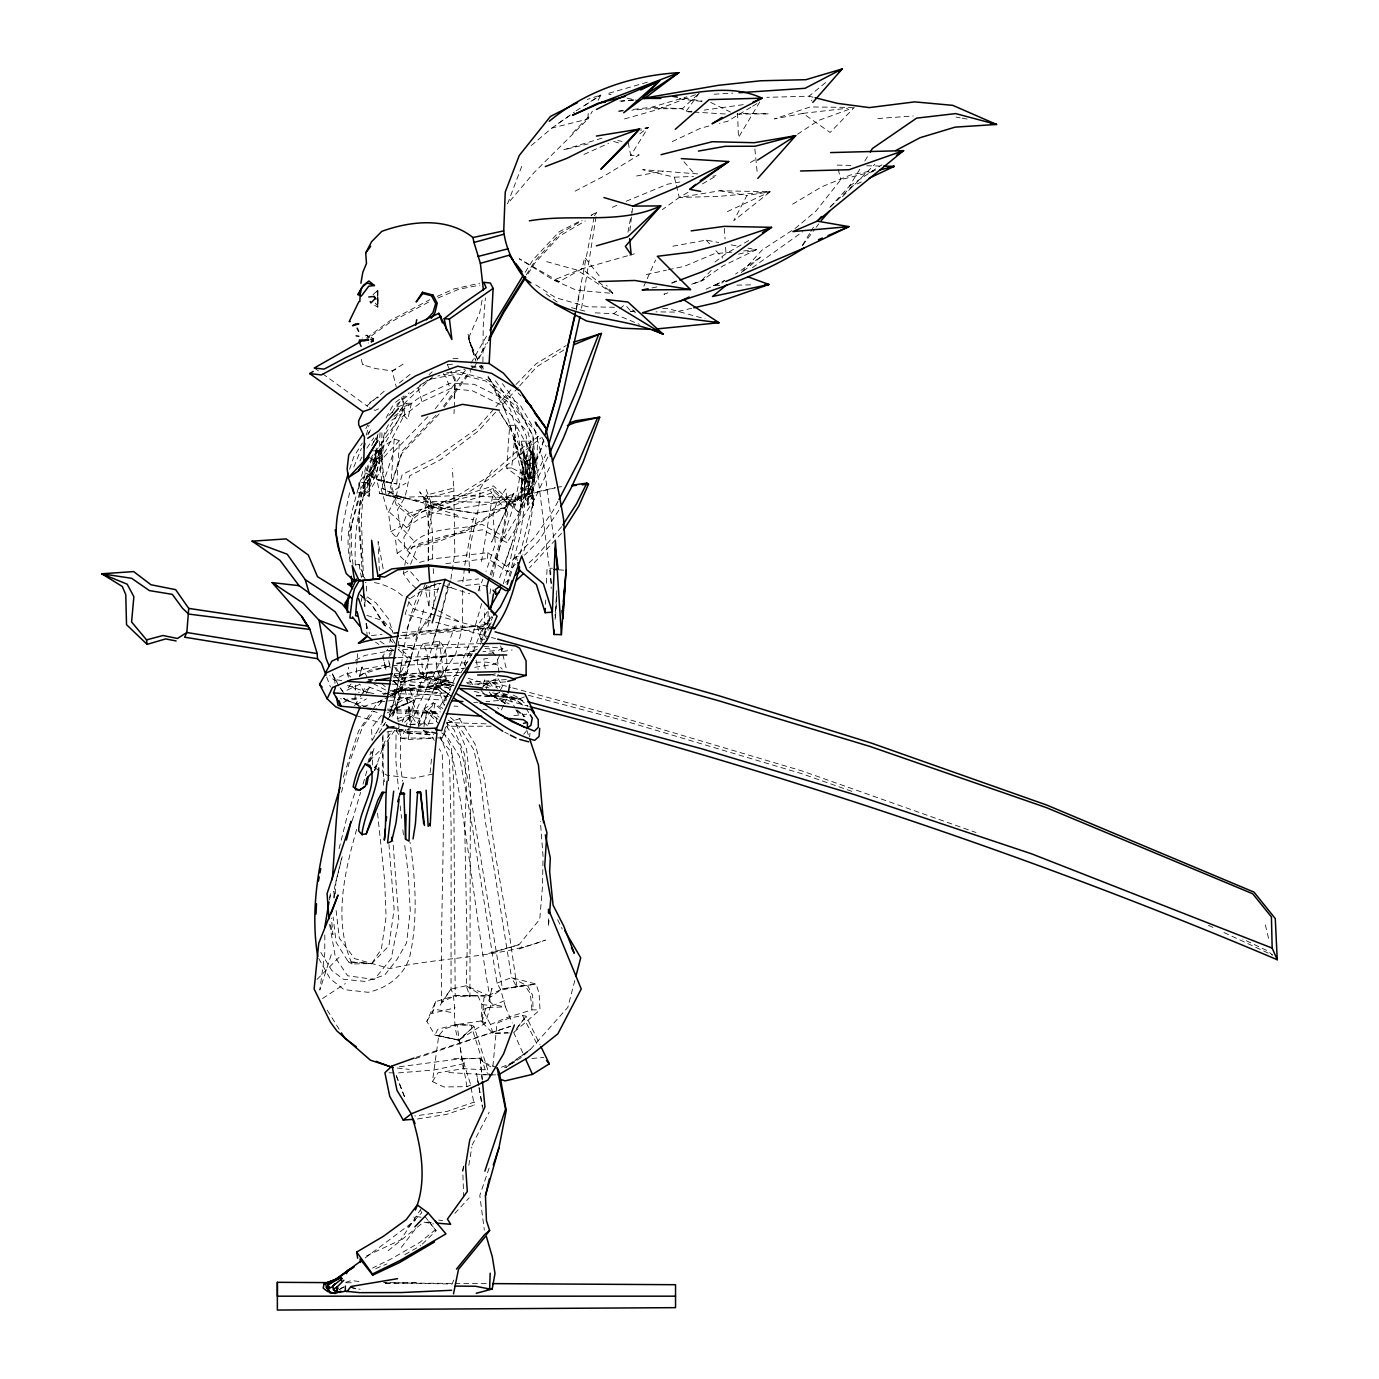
<?xml version="1.0" encoding="UTF-8"?>
<svg xmlns="http://www.w3.org/2000/svg" width="1379" height="1379" viewBox="0 0 1379 1379"><rect width="100%" height="100%" fill="white"/><g stroke="black" fill="none" stroke-linecap="round" stroke-linejoin="round"><path stroke-width="0.75" stroke-dasharray="5 3.75" d="M329.598 924.43L335.511 957.871L347.663 975.798L374.347 979.452L391.308 958.422L398.79 919.707L392.929 841.069M548.497 918.828L548.497 926.498L549.187 917.931M377.743 298.795L377.812 290.504L373.123 294.485M324.841 934.979L324.755 953.51L319.825 990.001L331.925 952.51M434.85 582.49L433.678 606.26M355.317 565.097C354.403 537.155 356.437 507.989 369.469 482.736L358.919 482.581L358.609 492.079L360.074 495.251L349.783 531.467L350.042 561.581M381.931 432.816L381.811 458.431L385.155 489.545L400.703 496.836L423.56 502.956L396.893 496.199L382.81 488.649L378.794 457.604L380.156 430.679M382.724 736.765L383.534 785.323M470.98 365.866L482.874 367.4L483.202 326.823L485.374 298.002M441.642 1002.188L451.036 989.036L466.24 985.778L489.373 995.966L455.191 995.638L435.609 1001.602L426.835 1021.374L434.919 1035.164L458.983 1040.007L485.529 1023.011L490.614 1005.446L489.373 995.966L455.191 995.638L441.642 1002.188C440.022 919.397 445.658 836.605 442.211 753.848L439.246 748.831M398.962 727.526L396.101 730.198L395.807 759.795L398.479 789.253M377.932 298.795L377.846 306.052L375.26 303.087M383.017 735.024L382.586 769.051L384.413 781.755M432.472 559.081C433.006 538.827 433.54 517.521 423.905 499.077L426.439 495.095L453.829 488.011L452.226 468.326M374.571 305.259L377.794 307.138L377.812 290.504L373.019 294.692M377.812 290.504L377.743 305.983M542.981 860.789L542.481 886.473L539.758 919.207L519.107 944.649L490.407 953.217M534.242 458.018L532.863 481.03L527.623 482.133L524.365 481.15L506.714 468.119L509.678 425.232L516.022 425.404L534.242 458.018L534.5 479.564L532.863 481.03M366.469 591.108L366.676 583.024L365.28 582.369M363.263 477.065L364.728 482.116L358.609 492.079L369.072 496.319L369.555 476.789L363.263 477.065L358.919 482.581L360.505 489.131L360.074 495.251M450.416 717.442L455.104 721.441L466.585 749.297L470.36 784.341L469.946 996.638L466.24 985.778L467.205 947.769L464.723 827.883L466.412 789.771L464.723 754.589L453.812 729.215L447.227 723.837M369.072 496.319L369.469 482.736M444.727 508.851L425.904 501.318L432.023 506.817L475.876 513.281L491.682 510.196L513.815 493.372L491.579 542.137L513.781 493.234L496.612 502.801L454.243 509.058L427.266 501.077L419.647 491.803L428.766 505.559L428.179 560.908M521.107 504.059L520.934 506.938L523.399 469.136L513.557 438.091L522.279 465.188L520.969 506.782L523.399 469.136L513.557 435.057L522.279 465.188L520.969 506.782L513.143 539.62L498.612 580.68M469.377 566.545C467.429 539.93 480.65 515.263 480.013 488.856L493.148 468.308M629.875 230.758L632.513 208.195L631.72 212.125M454.019 413.7L454.174 409.425M454.26 407.305L455.225 381.673L450.795 372.123M462.689 590.315L462.586 626.669L455.811 653.663L439.642 678.261L425.904 704.945L418.027 725.957M396.807 483.908L399.462 440.694L394.204 439.022L375.536 452.002L371.503 469.153L368.434 473.876C375.278 481.685 387.154 482.133 396.807 483.908L378.38 480.082L368.434 473.876M509.161 1032.957L492.803 1033.302L482.029 1022.287L483.977 997.689L502.421 988.829L536.052 984.072L539.068 993.139L540.016 1009.876L513.247 1032.854M545.55 604.261L545.722 600.055M546.446 583.196L547.067 568.441L552.41 568.217M588.195 113.423L587.954 119.025L534.001 172.634L507.593 203.816L522.124 165.29M355.661 685.156L355.024 699.481L359.747 708.134M521.245 441.159L523.796 450.709L523.986 479.754L531.225 478.651L532.156 466.119L535.224 462.017L528.812 441.142L521.245 441.159L526.123 473.893L523.986 479.754L533.725 477.289L535.224 462.017M335.338 893.92L335.89 881.698L342.216 856.687M488.235 611.655L487.683 623.894L479.668 643.872M334.028 898.057L334.545 887.473L341.751 857.617M489.7 616.034L488.304 624.101L484.132 622.912L484.839 608.88M470.36 1083.601L464.016 1063.623L464.189 1060.503M485.529 1023.011L481.081 1020.977L481.961 1004.567L477.634 995.379L455.26 996.689M436.471 609.777L428.972 605.881L430.058 586.471M454.156 398.238L455.225 379.139L451.364 371.727M394.446 674.641L400.91 682.209L400.548 688.207L390.36 690.931L401.582 688.517L401.289 682.795L394.446 674.521M515.401 564.287L507.834 571.837L487.511 558.512L487.856 552.686L431.334 559.012L419.423 562.425L404.892 548.221L403.857 537.207L409.391 528.864L413.407 514.712L455.018 500.853L491.355 477.651L541.102 437.764M417.458 1118.99L446.4 1114.439L474.221 1105.096L474.393 1102.011L447.124 1111.422L414.751 1115.99M555.237 612.121L556.823 590.66M375.502 450.864L381.673 450.95L371.434 476.289L364.745 472.187L366.917 470.601L371.865 459.552L372.089 456.07M394.204 439.022L391.033 483.202L371.261 477.031M341.268 540.654L342.061 528.364L349.714 492.01M401.375 397.6L403.082 401.22L402.306 412.459L367.4 475.169L360.471 498.87L358.316 519.245L362.729 576.594M356.213 672.883L357.109 660.145M357.247 658.024L357.557 653.784M555.099 619.464L556.788 595.918M556.771 595.021L555.478 618.55L554.979 614.465M492.906 1066.26L496.974 1023.287L508.799 1018.219L522.555 1015.53L526.14 1016.168L540.034 1044.765M398.221 721.458L396.928 713.133L398.979 688.811L437.367 692.465L400.082 689.879L393.825 696.188L395.807 704.703L391.429 717.235M516.022 425.404L511.643 467.946L534.5 479.564M398.859 721.251L412.476 715.925L413.924 700.239L409.046 687.707L404.978 688.517L390.464 695.809M376.277 448.227L374.45 466.878L379.656 493.458L402.047 499.405L385.948 494.147L379.656 493.458L396.48 497.371L463.672 495.526L521.365 498.319L529.105 493.837L535.862 466.878L532.88 435.798L513.609 398.859L502.439 383.655M377.088 439.935L377.484 435.798M523.331 458.983L526.278 463.689L525.606 479.168L533.725 477.289L531.984 452.915L533.725 477.289L531.225 478.651M430.076 772.826L431.696 756.692M369.193 337.648L366.452 335.183C370.348 334.58 377.915 343.25 370.262 340.372L373.209 341.354L373.45 339.079L366.452 335.183L362.16 338.096M438.367 689.552L445.227 696.688L444.262 705.307L438.367 689.552L400.082 689.879M462.913 581.99L464.516 567.39M529.605 736.851L530.019 733.163M373.209 341.354L373.45 339.079L370.555 338.872L373.743 339.493L370.71 341.785L371.52 342.578M440.091 677.244L425.766 679.83C428.231 667.815 429.576 654.766 423.146 643.7L439.349 641.201C448.434 650.095 448.037 664.954 444.262 676.089L433.489 681.14L425.766 679.83L424.37 680.709L430.179 688.38L438.953 687.966L446.537 682.708L446.762 679.002L443.314 671.642L439.349 641.201L438.057 642.08L435.73 654.887L436.764 669.418L440.091 677.244L433.489 681.14L437.35 687.983L446.537 682.708L443.314 671.642L426.973 672.366L424.37 680.709M503.283 583.886L509.902 561.96L526.399 486.132L531.932 486.77C534.845 509.696 529.208 532.535 522.865 554.651M531.932 486.77L533.88 490.803L533.311 505.834L531.915 489.338L526.433 488.321L526.399 486.132M373.537 340.699L373.226 339.01L371.813 342.578L368.4 343.009M596.038 216.813L581.214 310.241M463.672 1197.472L462.792 1171.064L463.654 1164.669M489.941 593.78L491.01 585.989M470.791 1085.049L466.947 1086.652L443.917 1086.962L432.437 1081.601L438.763 1035.595L444.486 1028.889L457.052 1024.735L470.98 1025.114L474.014 1026.321L490.01 1076.947M429.541 528.174L432.541 506.748L426.094 489.321M462.792 1171.064L463.654 1164.962M481.478 561.529L492.855 494.509L490.51 490.976M434.937 584.662L420.302 590.402C401.203 629.686 404.375 674.521 389.516 714.994M392.015 412.597L397.583 403.719L428.335 379.553L458.018 373.95L485.684 381.018L515.539 405.805L533.173 436.057L532.777 464.378L526.95 499.008L531.949 495.13L536.983 463.241L537.569 435.006L520.228 405.167L486.89 379.553L458.224 371.675L437.832 376.019M364.745 472.187L365.607 466.791M395.98 730.198L400.824 738.11L408.218 739.472L410.614 724.389L408.081 706.72L401.754 723.561M419.716 718.493L410.39 716.839L409.167 724.371L416.82 724.32L419.716 718.493L412.304 701.377L406.064 698.291L388.188 708.099M468.826 1165.341L471.808 1147.087M366.228 435.143L369.072 425.146M464.757 565.304L473.152 519.59L475.876 513.281L504.748 507.989L513.815 493.372M428.162 724.406L433.506 711.564L434.902 703.566L443.659 708.944M416.113 588.402L409.494 582.248L403.323 573.492L404.409 567.269M404.788 565.183L405.512 561.046L412.717 546.567L434.54 541.189L465.55 529.76L523.865 494.82L555.289 487.701M329.598 897.832L330.357 893.73M401.599 663.127L395.721 695.344L389.24 715.046M627.962 232.258L631.341 214.141M349.783 531.467L360.505 489.131M482.064 300.312L479.737 312.671L468.395 338.407L475.255 359.316M423.922 726.63L426.869 711.081L434.902 703.566M594.108 217.279L575.801 310.654M397.997 645.424L398.807 641.235M410.58 564.287L417.492 546.601L437.781 541.878L467.515 530.243L524.227 495.44L555.099 487.89M492.889 577.008L507.782 512.454L504.748 507.989M493.51 499.198L516.349 500.043L522.813 494.044L528.14 468.188L526.209 435.747L509.73 401.255L493.82 378.518M576.181 310.275L580.456 289.59M399.462 440.694L378.984 462.396L375.691 477.427M361.177 601.416L362.332 595.969M466.947 1086.652L458.931 1040.214C450.933 1024.201 458 1005.325 451.036 989.036L451.123 827.4L449.451 758.743L440.16 736.765M411.459 403.185L407.736 419.492L402.03 413.407L406.512 403.34L411.459 403.185L403.271 407.064L400.513 409.735M329.426 900.004L331.305 891.92M363.16 693.327L364.642 687.035M559.236 281.661L519.262 258.787L553.582 280.075L559.236 281.661L582.024 268.767L584.748 257.304L601.382 278.644M450.899 579.008L454.811 553.789L453.829 488.011M448.33 583.748L439.436 620.86L431.765 645.475M534.19 498.198L519.883 554.841M339.079 848.74L347.542 814.748L354.955 792.529M348.508 677.244L347.129 673.59L348.68 667.35M369.055 762.001L371.606 752.072M488.804 1000.826L491.975 988.398L488.804 1000.826L493.148 1004.619L505.455 1006.911L512.333 1023.011M341.509 792.236L348.87 763.983L362.539 726.871L374.157 711.443M482.029 1022.287L485.891 1007.463L505.455 1006.911L500.698 989.743L496.992 983.141L471.842 823.815L459.448 756.399L446.813 736.179L441.728 732.973M574.802 980.521L567.838 1007.342L530.605 1049.229L521.434 1057.4L506.041 1067.243M364.866 602.675L366.314 597.176M367.779 763.466L370.882 751.658M427.835 626.48L439.315 584.024M376.208 440.142L377.76 434.488M356.661 829.365C344.371 872.614 333.028 920.931 352.093 963.938L371.658 963.611L381.397 949.045L386.086 916.759L384.62 880.198L377.553 813.162M362.711 471.48C355.61 501.094 342.268 533.242 350.818 563.615M435.609 1001.602L432.282 1013.375L455.173 1007.808M423.749 609.742L407.753 670.039L392.912 716.839M362.074 667.005L359.367 676.417L362.074 667.005L367.245 677.503M506.869 584.368L520.279 535L526.968 488.597L531.518 490.39L531.915 489.338M367.4 475.169C354.437 503.18 361.212 532.604 361.867 561.925M481.702 603.537L471.187 639.873L444.572 702.066M490.2 574.871C498.198 546.877 509.161 518.504 505.886 488.873L496.612 502.801L493.01 515.643L495.371 543.929L485.994 571.423M389.671 642.252L391.464 636.133M405.133 614.689L409.822 598.796L428.731 586.282M352.145 820.988L360.608 792.304M363.022 784.117L367.262 769.775M543.602 439.78L540.568 449.985L514.557 504.99L493.354 485.873L423.06 508.23L413.372 516.246L396.652 502.284L390.947 484.512L402.409 450.83L438.177 412.959M543.757 440.229L540.12 452.484L514.108 507.489L518.694 512.04L546.015 454.087M486.011 723.854L446.934 722.527L442.331 737.937L435.936 738.23M450.364 580.783L427.387 663.73L406.253 725.475M486.322 688.604L488.183 682.467L495.957 678.778L498.267 674.365M491.596 575.146C500.077 539.844 517.056 507.144 520.383 470.601C514.574 437.695 506.3 404.116 487.77 375.846L494.337 386.206L486.977 376.208M343.285 777.325L345.836 769.172M507.541 584.644L516.315 556.633L521.71 555.944M369.882 761.587L374.467 747.246M417.578 727.612L423.577 722.268L430.8 710.392L433.247 702.773L441.056 709.444M495.957 678.778L494.371 683.588L497.44 688.517M349.611 469.256L353.696 457.035L362.298 443.038M346.508 767.155L358.609 730.973L371.709 711.288M504.455 565.614L513.143 539.534M374.864 770.327L384.931 741.299L391.895 731.284M418.233 725.75L424.06 709.013L433.247 702.773M483.098 684.467L485.546 677.727M528.14 468.188L516.349 500.043L521.365 498.319M473.256 651.405L482.96 626.618L494.096 614.034M478.168 590.988L482.857 579.249M489.114 1168.065L479.789 1195.524L484.339 1230.102M406.977 628.565L426.128 581.869M453.725 1280.108L452.122 1284.056L383.569 1282.522M353.834 467.016L361.401 448.451M397.807 728.767L407.667 731.473C420.802 695.154 442.607 662.73 454.811 626.049L482.96 626.618M391.981 716.528C409.563 682.881 407.15 641.838 432.851 612.224M453.467 685.535L441.039 682.105L436.212 689L406.857 684.312L402.306 679.192L411.235 658.593L398.79 647.285M480.461 644.321L492.389 617.809M643.838 286.229L646.372 280.627M647.216 278.748L655.628 260.045M483.822 646.303L502.887 648.371L495.63 663.988L471.601 667.832M371.727 445.693L375.26 438.194M549.514 467.55L534.828 498.733L506.92 542.654L482.426 529.777L446.968 535.397L419.837 543.395L407.96 549.756L390.826 531.656L388.464 512.35L395.721 497.302L402.237 474.531L436.35 457.363L476.031 429.145L494.561 408.253M547.859 457.052L529.812 495.113L504.748 537.189L506.92 542.654M446.934 722.527L447.847 726.268L442.331 737.937L437.453 737.92M464.878 665.057L464.533 662.834L469.825 651.698L477.203 649.475M503.542 705.427L501.008 710.719L497.491 707.53M504.386 703.669L507.765 696.602L476.238 695.912M352.093 963.938L348.249 961.784L371.658 963.611L348.249 961.784L336.114 942.322L333.097 917.087M402.306 679.192L399.324 675.727L407.856 658.197L411.235 658.593M368.296 434.351L370.899 429.059L367.659 434.299M366.211 693.378L369.762 686.311M365.866 428.628L367.797 424.87M428.972 605.881L425.06 588.885L426.921 585.299M472.135 1145.053L489.2 1112.112M374.278 770.482L378.018 763.259L374.019 768.034M557.978 501.318L553.117 510.661L534.88 537.086L506.524 566.286L507.834 571.837M727.354 211.625L770.137 191.784L746.918 195.508L733.749 220.726L770.137 191.784L719.821 190.75L679.244 197.473L662.334 209.625M531.294 145.502L551.962 128.023L587.954 119.025L592.384 111.147M598.09 100.391L600.934 95.013L587.247 99.46M500.284 690.293L502.68 685.777L498.009 678.778M388.482 424.732L385.672 429.972L371.434 476.289L372.813 472.807L366.917 470.601M477.151 360.281L486.115 343.595M474.686 366.486L487.649 342.371M373.537 442.349L378.053 433.971M426.439 495.095L432.023 506.817L429.265 511.885L473.152 519.59M386.086 417.889L393.86 403.616M372.451 739.971L381.397 723.682M359.936 460.741L361.936 457.121M366.917 448.089L373.795 437.798M558.857 510.23L538.086 541.637L524.468 555.22M471.015 363.194L487.838 333.839M460.879 673.021L472.514 653.301M426.835 1021.374L434.161 1009.066L454.467 1013.117M759.777 101.891L738.454 137.555L737.558 113.268M829.865 207.384L849.55 186.01L860.444 168.152M864.805 161.015L869.149 153.862M802.423 245.29L809.818 233.206M810.869 231.482L814.041 226.311M423.146 643.7C414.579 654.404 415.303 670.608 425.766 679.83L422.732 673.676L421.578 658.886M575.129 191.147L604.554 175.788L639.201 154.827L630.755 155.482L648.251 127.42L640.287 128.988M525.192 272.284L533.087 259.717L559.167 231.775L581.628 220.261M526.244 274.886L535.104 260.769L560.167 233.43L582.093 220.606M528.002 273.852L534.656 263.268L559.702 235.912L585.299 220.968M354.593 705.634L359.074 698.532M360.195 696.757L363.539 691.431L371.537 686.708M484.822 639.184L480.754 639.218L487.373 628.807M488.476 627.066L491.786 621.86M405.943 729.439L400.565 737.868L400.427 764.983L402.513 781.238M432.437 1081.601L438.057 1072.776L463.241 1068.656L485.253 1069.845L487.632 1073.396M440.384 705.583L450.157 690.414M379.053 732.904L384.844 723.975M389.464 716.839L395.256 707.927L413.924 700.239M561.667 526.675L536.862 555.754L527.795 563.994M421.129 1208.762L400.686 1239.945L365.849 1256.217M396.911 406.633L401.479 399.772L409.132 392.791M372.899 709.495L377.656 702.342L383.207 699.446L375.45 709.737M375.553 733.956L376.708 732.232M440.108 1005.343L451.036 989.036M394.756 730.284L383.241 747.246L368.141 762.208M382.793 726.302L386.275 721.355M387.43 719.717L395.549 708.168L412.304 701.377M351.024 683.915L346.336 690.551L359.281 684.536M427.938 416.63L393.756 451.829L381.173 488.942L387.171 510.109L406.598 527.605C424.198 498.25 465.309 502.559 492.889 488.373L514.108 507.489M480.754 639.218L477.272 625.876L488.166 610.569M594.435 215.641L596.607 212.59L590.988 215.469M382.879 655.973L385.965 670.056L382.879 655.973L387.723 649.25M370.124 458.828L398.91 419.406L421.991 401.72L450.192 388.654L472.239 390.671L501.008 404.961L527.95 432.11L536.19 462.93L551.531 585.558M443.417 406.357L468.808 372.468M470.067 370.761L473.876 365.676M444.228 407.167L470.877 371.572M407.96 549.756C423.008 524.951 457.638 530.725 481.995 524.348L504.748 537.189M802.595 245.376L814.972 228.88M816.213 227.225L818.678 223.932M401.323 1247.392L414.993 1229.499M517.125 1027.855L526.14 1016.168L513.729 1032.561L523.934 1055.366M481.047 690.414L486.304 696.309L490.872 695.016L494.785 690.017M435.212 408.822L465.706 369.968M486.856 639.149L482.081 630.22L492.544 616.913M873.7 171.444L840.828 179.615L816.023 210.987L795.459 228.19L762.07 250.064L740.023 273.956M381.466 715.322L371.589 727.784L371.968 740.557M523.779 734.231L526.054 731.422M389.188 654.404L393.256 649.526M561.443 533.38L529.588 567.786M495.975 406.65L511.661 388.981M842.483 196.611L874.907 164.256M518.245 387.482L501.198 406.15M519.676 385.896L536.81 366.762L563.994 349.904M495.526 412.321L478.513 430.834L440.901 459.483L409.58 475.893L405.167 496.802L397.359 510.006L400.255 526.45L414.252 541.378M389.033 656.456L391.584 653.68M454.846 1213.399L469.136 1197.868M439.143 413.941L401.961 453.329L390.481 487.011L396.204 504.783L412.907 518.745M711.236 270.353L701.118 281.04L691.344 284.522M316.98 979.435L341.647 954.768M407.874 1227.293L421.802 1212.693L420.009 1209.59M371.451 964.007L388.93 945.77L394.118 909.175L388.964 844.603M450.347 689.638L437.005 681.312L430.179 688.38L437.35 687.983M515.987 384.517L536.207 363.677L566.183 345.56M572.578 133.125L590.488 114.733M428.921 620.55L411.838 637.856L399.152 638.546M422.319 1244.117L436.092 1230.74L426.869 1218.76M830.606 206.522L851.567 186.579L861.272 181.994M388.809 415.493L393.308 411.252M432.816 376.622L405.323 402.461L383.948 436.143L381.88 468.601L385.948 494.147M440.522 683.208L446.762 679.002L437.367 686.19L452.191 696.688M404.685 722.182L410.39 716.839M481.081 1020.977L455.553 1024.735L437.919 1029.148L434.919 1035.164L458.931 1040.214L474.014 1026.321L458.983 1040.007M697.671 94.582L682.243 108.769L650.957 108.717L631.823 110.182M429.059 374.64L432.127 371.847M391.377 695.464L398.979 688.811M367.021 405.736L386.62 389.206M595.211 312.843L613.845 313.722L624.79 304.604M453.45 676.693L456.053 674.521L458.431 677.261M825.625 82.568L809.042 96.185L766.896 97.34M435.73 1229.396L419.992 1242.289L391.653 1258.682L372.554 1268.059M743.367 271.232L761.725 256.27L735.559 274.059M388.154 1250.684L415.613 1228.551M417.234 1227.258L423.698 1222.053L433.54 1223.949M399.255 383.017L412.2 372.744M482.891 686.449L489.217 681.433L492.924 687.432L502.68 685.777M483.115 686.346L488.183 682.467M715.029 261.976L725.992 253.65L751.521 238.912M639.89 133.763L648.251 127.42L640.701 130.315M395.549 402.34L403.995 395.98M394.084 416.32L418.802 397.928L449.847 383.259L474.307 384.31L505.731 399.962L534.638 429.765L543.481 462.051L554.013 539.999M505.921 1067.501L530.605 1049.229L504.507 1067.57M366.538 337.958L389.912 320.738L429.8 299.674M361.298 359.419L362.625 364.797L375.95 368.641L392.222 370.899L403.133 364.142M364.556 340.872L389.636 322.617L430.386 301.191M752.417 267.733L802.699 231.724M365.228 1257.924L415.389 1220.26L413.476 1216.054L422.715 1217.467M551.962 128.023L574.371 112.044M576.112 110.82L600.934 95.013L582.541 106.872M342.337 1287.4L339.01 1289.779L343.785 1286.986L340.527 1289.106M406.598 527.605L418.906 518.952L451.622 505.645L494.509 492.113L518.694 512.04M538.706 436.298L515.057 452.76L489.407 476.048L451.485 499.336L406.839 513.936L401.392 528.743L395.428 538.896L397.204 553.358L407.994 563.839M505.628 582.317L509.058 579.921M496.992 983.141L511.557 977.59L536.052 984.072L502.421 988.829L489.941 997.431C475.324 916.087 468.084 833.588 451.691 752.589L439.28 737.575M558.305 123.403L570.423 115.129M360.16 676.003L363.522 673.71L388.981 666.057M497.785 692.947L492.665 696.429L486.304 696.309M397.204 553.358L404.892 548.221M391.757 420.267L402.03 413.407M797.441 134.297L818.574 120.438L854.308 107.441L830.141 132.47L802.957 113.371L774.481 118.887L810.128 106.959L852.205 107.424M849.55 186.01L881.974 164.79M322.496 998.517L345.388 983.555M387.982 494.096L405.891 483.133M369.555 402.547L378.553 397.083M750.865 107.269L727.698 121.231L719.39 123.369M752.641 106.183L758.002 102.96M792.597 204.161L821.574 186.906L850.291 175.081L875.406 170.082M522.727 705.134L519.762 702.514L499.232 692.551L492.665 696.429L487.597 690.172M591.229 215.279L594.883 213.142M697.722 173.892L642.7 169.669L674.4 177.201L679.244 197.473L689.983 191.198M702.532 183.872L716.856 175.495L712.753 176.219M750.348 162.532L755.83 159.343M356.299 704.652L366.486 698.825M419.595 385.31L434.178 377.07M404.892 1254.614L420.785 1245.599M505.438 703.566L490.872 695.016L493.389 695.861L499.232 692.551M390.826 531.656L400.255 526.45M403.323 573.492L409.408 570.337L418.699 580.99M355.351 660.3L364.728 655.456L396.221 649.75M377.656 702.342L383.121 699.584M390.412 695.895L404.978 688.517L407.856 703.376L412.476 715.925M334.976 683.294L334.804 679.33L344.267 674.538L364.987 668.884L389.964 664.368M343.561 702.463L347.267 700.618L362.125 698.084M359.35 675.503L370.21 670.142L389.068 666.419M672.228 141.589L700.687 128.161L711.064 125.489M706.048 289.194L724.837 280.54L713.339 285.643L719.752 285.505M387.344 712.822L407.856 703.376M385.051 698.619L409.046 687.707M378.656 408.839L375.191 410.408L369.417 407.77M583.972 154.431L608.587 143.364M437.212 296.382L453.898 288.987L479.806 283.178M612.362 207.315L618.275 204.73M626.169 201.265L667.574 184.2L679.899 182.028M671.763 282.954L677.606 280.385M531.949 495.13L517.332 501.491L492.269 502.284L422.698 501.353L396.893 496.199M397.79 407.029L406.512 403.34M492.803 1033.302L490.528 1024.528L507.369 1017.409L531.949 1009.876L540.016 1009.876M437.953 298.019L458.724 289.297L479.84 285.125M425.06 588.885L436.66 584.041M502.887 648.371L497.922 650.457L482.943 651.664M375.777 1268.611L386.947 1263.94M504.455 1000.723L482.564 1009.79L490.528 1024.528M524.382 696.895L520.521 698.481L485.994 701.618M627.531 255.787L582.024 268.767L553.582 280.075L576.405 290.193L612.879 293.434L606.501 285.229M395.859 369.451L392.222 370.899L396.238 386.792M415.079 1058.71L510.799 1026.252M501.473 1067.208L514.488 1062.278M671.901 283.143L677.934 280.868M691.62 284.229L705.445 279.196L701.118 281.04L722.837 265.957L756.295 249.702L747.952 248.099M416.044 1057.348L510.42 1026.355M447.382 722.82L460.776 718.235M519.176 948.924L545.463 940.099C495.682 958.664 441.28 956.664 389.895 968.627L354.575 958.629L339.303 938.116L336.114 910.45M392.015 691.655L401.582 688.517L393.687 681.226M345.56 1282.367L351.111 1280.574L361.436 1281.729M363.142 706.634L376.243 702.445L386.534 701.204M713.339 285.643L723.096 282.54M647.337 82.24L607.019 93.772L611 94.651M633.392 109.389L651.905 107.2L686.863 96.823M601.985 138.159L563.39 149.88L588.109 143.916M397.135 718.597L410.925 714.598L416.82 724.32M488.631 953.458L519.107 944.649L522.779 947.769M629.6 255.201L635.805 253.443M624.515 118.922L657.059 109.717L699.205 93.169L685.794 111.785L682.243 108.769L651.905 107.2M477.651 684.518L489.217 681.433M453.053 491.234L423.905 499.077L428.145 519.521L428.352 560.339M362.625 364.797L363.711 364.504M396.997 663.971L432.368 657.731L472.428 653.163M738.558 254.167L756.295 249.702L743.626 250.944M425.663 648.94L440.246 645.338M491.665 674.693L495.354 673.797M468.084 678.261L486.132 683.863L492.148 682.381L510.644 687.38M430.731 585.816L440.78 583.524M691.689 308.293L675.055 312.085L656.008 311.861M392.481 681.381L435.402 671.504L463.844 668.367M432.816 774.033L413.407 778.239L387.034 775.291L381.793 772.068M646.199 274.542L666.35 270.198M668.367 269.75L684.467 266.285L714.029 253.839L733.059 251.978M384.775 693.74L409.339 688.517L454.312 683.553M502.766 989.794L524.572 985.14L530.312 993.535L531.949 1009.876M464.016 1063.623L434.351 1069.949L397.359 1073M400.91 682.209L424.301 677.244L450.278 680.812L424.301 677.227L400.91 682.122L424.922 678.158L453.846 683.122M652.043 287.918L657.99 286.694M370.33 339.699L373.45 339.079L368.796 339.906M446.641 372.83L465.085 369.296M478.168 629.272L491.924 626.635M672.866 246.22L706.169 240.118L718.7 242.514M636.598 175.978L663.695 171.065M402.254 632.461L448.778 629.841L488.304 624.101M387.016 731.939L392.756 730.922M433.661 685.57L391.705 692.947M383.276 694.413L389.602 693.309M502.646 651.577L512.212 649.957M743.281 104.649L704.221 110.096M355.592 564.942L359.023 564.373L365.763 580.576M445.831 563.632L487.511 558.512M396.169 663.282L429.076 657.904L471.79 654.68M400.651 635.702L420.871 632.461L455.191 630.427M396.807 730.732L407.064 732.973L415.872 731.68M438.729 589.057L430.558 590.212L419.319 589.712M446.899 587.919L455.087 586.764M557.392 487.218L561.598 486.632M487.666 658.438L483.839 658.955L485.287 669.642M356.575 697.981L344.802 699.584L341.613 696.774M399.376 1066.76L453.881 1059.624L480.099 1058.107L484.029 1062.519L495.268 1067.018M371.451 635.667L382.104 634.271M392.636 676.141L466.826 667.867M437.022 583.782L441.159 583.248M474.221 626.583L423.163 631.151M388.585 700.946L424.904 694.568L449.537 692.586M623.101 110.596L616.93 111.32L623.308 110.837M633.375 100.133L621.326 101.288M802.957 113.371L847.878 108.183M506.403 679.537L464.637 682.553M513.902 715.598L526.726 714.132M447.589 364.711L453.932 364.004M465.688 585.506L478.53 584.058L490.993 587.333M487.252 628.686L402.599 635.891M457.725 581.111L478.634 578.921M531.863 1058.503L543.774 1057.348M505.8 681.847L472.428 684.294M469.825 651.698L475.41 651.164M409.339 688.517L453.605 685.191M691.93 111.216L685.794 111.785L691.982 112.009M770.137 191.784L718.804 196.37L679.244 197.473M630.634 311.361L634.909 310.999M662.644 308.655L666.902 308.293L705.048 318.842M619.878 101.046L634.461 99.857M488.666 653.353L494.975 652.87M432.368 657.731L465.464 655.163M398.634 730.284L408.563 729.525M877.837 118.525L913.26 115.974M477.737 646.734L398.324 649.63M714.132 94.203L732.783 93.1M393.463 677.744L458.69 675.451M467.188 662.799L393.256 665.592M475.634 662.351C484.943 661.868 495.561 661.196 502.18 669.125M410.614 724.389L436.247 723.079M491.2 726.181L447.847 726.268M398.669 645.889L480.168 643.665M397.962 657.507L471.721 655.146M394.463 673.728L460.276 672.435M408.218 739.472L433.799 738.317M382.242 693.275L424.68 694.413L450.243 696.55M674.4 177.201L693.499 176.426M473.807 702.411L477.841 702.256M506.714 468.119L511.643 467.946M522.813 494.044L529.105 493.837M495.526 1033.147L507.662 1032.768M453.07 358.54L461.534 358.316M385.43 1283.366L416.355 1282.556M736.886 285.143L751.865 284.832M736.903 114.112L768.758 113.854L741.712 113.337M433.385 737.937L400.824 738.11L398.548 723.544M396.928 713.133L435.902 713.081L436.419 721.355M453.881 1058.451L480.099 1058.4L484.029 1063.002L491.183 1067.07M448.778 1072.586L488.649 1074.827M490.562 1074.844L496.319 1074.879M346.232 1282.729L352.696 1282.763M384.982 1282.97L488.287 1283.59M480.978 1074.793L492.2 1074.879M630.617 311.568L634.857 311.62M372.416 450.83L381.673 450.95L373.45 450.847M614.5 307.293L587.488 306.759L555.771 297.726L533.587 283.488M837.139 165.101L854.066 165.48M866.753 165.756L879.44 166.032M389.05 1072.793L395.29 1072.948M387.344 709.099L440.487 711.909M694.033 112.095L728.422 114.181M392.084 684.087L452.209 687.897M387.671 710.288L440.022 713.184M387.292 650.405L392.205 650.629M485.167 648.595L489.459 648.802L495.94 655.749M407.667 731.473L430.438 732.594M392.946 680.64L453.26 684.587M430.11 734.524L407.064 732.973L397.635 728.353M389.998 696.843L445.779 700.256M407.064 732.973L433.799 734.714M558.65 569.82L564.235 570.182M454.001 706.065L457.897 706.358M502.818 697.067L520.521 698.481L490.079 695.981M426.283 1222.242L432.368 1222.742M395.963 667.419L400.151 674.641L426.525 676.968M476.289 695.257L484.856 696.067L507.868 694.809L514.953 707.772M481.961 1004.567L490.614 1005.446M428.455 731.404L422.577 730.801L432.334 737.093L434.299 740.437M490.338 674.762L496.595 675.451M679.261 98.909L702.29 101.46M397.238 1068.035L409.167 1069.38M341.751 680.726L334.804 679.33M482.805 709.254L487.08 709.754M509.678 425.232L527.554 462.775L533.277 463.499M426.973 672.366L431.851 673.055L437.005 681.312M373.899 693.62L363.539 691.431L359.678 683.932M438.677 1220.053L442.659 1220.622M432.023 506.817L475.876 513.281M683.605 98.081L702.325 101.063M719.821 190.75L746.918 195.508M956.095 117.077L960.129 117.801M962.163 118.18L968.23 119.284M731.232 244.91L739.592 246.496M617.844 140.589L621.981 141.399M484.132 622.912L493.785 624.825M467.119 683.501L471.084 684.294M484.96 687.07L488.907 687.862M350.232 1287.279L360.195 1289.313M371.865 459.552L378.691 460.982M626.945 98.133L638.908 100.753M471.187 366.814L477.341 368.193M438.763 1035.595L458.931 1040.214M413.062 648.406L397.324 644.631L413.062 648.492M452.881 682.829L438.298 679.157L441.039 682.105M492.458 692.81L525.778 701.204M813.093 97.202L809.042 96.185L811.886 100.857M571.509 307.638L587.919 311.878M528.45 695.292L622.929 720.424L801.957 773.757L852.394 791.529M512.695 687.931L621.567 717.321L801.664 770.827L976.004 832.52M366.521 706.893L340.458 698.653M351.042 1287.503L358.54 1289.537M408.787 614.948L433.575 621.688M435.643 622.257L489.355 636.874M491.424 637.443L495.544 638.563M546.653 261.648L576.887 270.008L612.879 293.434L582.024 268.767M474.186 691.258L528.036 706.117M434.937 615.034L414.2 609.242A59.849 59.849 0 0 0 409.08 602.364M437.005 615.603L488.838 630.082M372.709 460.552L378.984 462.396M355.92 715.598L378.363 722.165M368.831 692.879L344.302 684.329M613.741 141.451L621.464 143.864M443.383 585.334L469.808 593.832M372.399 710.961L380.018 713.477M361.763 576.181L363.539 576.784M366.883 615.379L383.707 621.033L393.532 632.168M428.766 505.559L457.776 515.47M364.728 482.116L370.399 484.098M368.745 686.983L386.103 693.361M388.033 694.068L393.825 696.188M360.798 706.703L343.44 698.205M382.81 488.649L385.155 489.545M502.387 692.999L513.781 697.464L522.951 705.669M613.845 313.722L639.477 324.358M526.278 463.689L532.156 466.119M450.795 686.587L445.469 684.38L445.555 680.795L453.95 685.484M423.198 730.508L430.334 733.645M337.062 681.123L333.442 679.519L329.753 675.572M1208.418 925.309L1214.261 928.015M1223.983 932.532L1272.61 955.13L1267.439 950.803L1242.772 939.065M710.65 102.391L730.508 112.078M490.872 695.016L509.127 703.962M513.109 694.999L518.78 697.826L527.95 706.255M504.697 732.215L508.472 734.128M373.381 683.725L386.379 690.379M438.332 610.742L458.966 621.429M448.175 720.166L459.173 726.63L473.928 749.952L481.099 784.375L485.374 822.212L493.044 862.496L511.557 977.59L528.036 986.33L532.622 995.31L533.052 1009.169M433.506 711.564L439.005 714.787M486.132 683.863L493.113 688M406.771 596.935L409.822 598.796M374.778 767.775L380.035 770.982M466.24 985.778L479.84 994.207M493.389 695.861L505.697 703.48M479.961 365.521L482.874 367.4M367.228 596.9L376.019 602.864L388.533 618.912L393.101 633.271M314.257 368.003L320.928 372.589M322.6 373.726L367.745 406.512M380.001 641.149L388.637 647.113M390.378 648.302L393.842 650.698M492.148 682.381L499.698 687.656M448.899 694.292L437.367 686.19L452.105 696.912M375.484 642.097L378.863 644.476M546.05 293.951L559.564 303.759M487.856 552.686L506.524 566.286M426.869 711.081L438.47 719.562M516.142 710.375L524.675 716.735M517.211 709.995L524.951 716.546M430.8 710.392L439.005 717.114M381.5 683.605L388.895 689.707M360.85 595.09L372.209 604.985L386.999 628.479M352.007 686.397L359.264 692.723M630.065 310.258L624.756 304.328M423.577 722.268L428.093 726.233M360.022 594.625L372.192 605.45L386.068 628.496M398.272 649.561L407.856 658.197M477.272 625.876L482.081 630.22M347.129 673.59L351.335 677.589M424.06 709.013L438.539 723.561M632.496 309.81L635.426 312.809M518.09 392.963L521.072 396.014M393.687 681.088L400.548 688.104M433.161 685.742L436.212 689M706.169 240.118L710.323 244.617M715.873 250.616L722.803 258.132M389.929 639.528L392.55 642.545M683.984 161.757L694.809 174.357M492.855 494.509L507.782 512.454M443.314 373.606L445.848 376.691L450.192 388.654M469.636 680.674L473.187 685.173M424.956 1216.485L436.092 1230.74M479.599 366.228L482.047 369.555M400.151 674.641L405.185 681.519M446.348 726.164L459.948 745.315L467.429 777.566L502.421 988.829M338.786 685.932L332.08 673.28M340.01 687.673L342.492 691.155M340.63 688.397L345.078 694.775M500.215 412.683L511.592 431.041L499.181 411.58M526.002 708.41L529.157 713.219M327.254 1010.169L340.32 1031.164M459.414 718.631L475.117 744.332L484.339 778.308L495.63 856.152L509.351 934.255L517.073 987.605L511.557 977.59M320.807 952.406L331.839 970.523L343.457 979.28L365.435 981.452L384.707 975.039L397.066 959.388L406.633 942.805L410.27 910.64L408.184 873.114L404.478 843.31M392.481 639.132L395.687 644.458M523.882 716.77L522.072 713.615L523.934 717.149M318.756 958.508L330.15 978.745L343.923 989.588L368.072 992.294C388.585 987.933 406.857 973.677 410.701 952.251C417.871 915.897 415.407 878.682 410.028 842.259M515.953 709.616L520.004 717.028M394.635 666.971L399.324 675.727M505.059 410.287L492.786 386.913L510.351 409.356L518.435 436.385L523.399 469.136L522.279 465.188M383.121 621.377L386.999 629.014M522.555 1015.53L537.982 1045.954M557.633 919.69L562.236 929.015M443.779 732.68L451.364 747.987L453.708 781.066L455.191 995.638M447.261 364.487L449.916 370.227M542.05 437.402L546.274 446.934M492.889 488.373L494.509 492.113M332.615 674.486L335.063 680.433M396.187 1075.827L405.598 1099.718M396.376 1075.586L405.702 1099.597M326.72 677.089L330.408 686.914M445.227 696.688L446.4 700.049M526.726 730.094L528.674 735.938M366.245 623.877L369.606 633.995M468.395 338.407L477.927 360.315L470.049 343.957L467.929 333.89L475.91 361.229M485.253 1069.845L470.98 1025.114L455.553 1024.735L457.052 1024.735L463.241 1068.656M500.646 645.958L506.248 668.401M406.064 698.291L410.925 714.598M418.147 387.913L421.991 401.72M838.191 169.255L840.828 179.615M516.315 556.633L517.315 560.598M330.477 924.809L332.925 934.634L331.443 918M464.533 662.834L465.447 666.54M1265.336 924.913L1268.732 939.013M476.065 660.076L478.134 669.418M528.812 441.142L532.38 457.897L533.501 470.635M628.186 142.623L630.755 155.482M390.188 667.97L388.619 660.007L389.395 664.075M478.772 1085.721L476.496 1073.31L478.634 1085.721M479.151 1087.772L483.339 1110.526M383.155 568.717L378.122 541.551L379.363 570.682M359.023 564.373L361.419 577.439M471.066 1087.514L474.221 1105.096M478.996 1087.772L482.219 1106.389M479.22 586.006L480.323 593.797M403.082 401.22L404.805 413.993L386.017 450.071L369.968 474.669L362.97 497.491L361.35 517.952L363.453 577.163M403.426 834.812L402.444 826.435M353.041 564.494L351.524 551.755L351.145 524.21M334.39 895.557L333.89 891.299L334.046 897.574M497.457 659.093L499.026 672.9M400.203 805.819L401.548 818.178M526.123 473.893L523.796 450.709L524.951 462.413L532.38 457.897L531.984 452.915M754.882 149.018L757.364 174.202M480.099 1058.107L482.219 1079.326M480.099 1058.4L482.219 1079.481M543.067 856.514L540.396 821.436M363.849 595.469L364.728 606.191M366.142 623.36L367.193 636.236M433.23 568.631L433.833 576.284M364.056 594.09L365.004 606.726M366.245 623.601L366.883 632.03M724.406 228.449L725.061 238.946M725.595 247.341L725.992 253.65M550.617 569.458L551.221 588.402M372.296 751.21L372.744 766.103M527.554 462.775L527.623 482.133M377.743 302.949L377.794 307.138M388.102 731.835L388.154 742.574M374.398 582.593A59.849 59.849 0 0 1 402.892 596.176M367.4 480.392L367.366 484.822L369.382 490.803L364.349 495.475C361.091 478.685 367.469 459.138 380.932 448.365C383.724 463.189 378.191 479.013 369.382 490.803C369.727 478.392 373.571 464.568 381.742 455.087L374.105 461.448L367.4 480.392M526.45 460.241L524.451 496.319L527.795 505.403C537.345 490.493 533.208 470.997 533.69 454.122L529.639 447.399L526.054 455.415L524.503 477.358L524.451 496.319L528.26 492.389L529.898 460.293L533.69 454.122L531.898 498.457L528.26 492.389L529.898 460.293L526.054 455.415L526.45 460.241M530.622 454.346L530.432 475.238L527.795 505.403L527.743 478.323L529.639 447.399L530.622 454.346M364.539 487.442L364.349 495.475C374.071 481.978 380.07 464.982 380.932 448.365L376.415 453.484L369.555 469.808L364.539 487.442M375.45 453.243C375.157 465.568 371.003 478.582 363.298 488.252C373.468 480.495 378.38 465.602 375.45 453.243M667.919 292.831L663.971 294.261L667.867 292.865M483.391 368.951L481.202 365.487L483.391 368.951"/><path stroke-width="1.5" d="M331.167 1282.642L277.369 1282.315L277.369 1296.191L675.538 1296.174M548.497 913.088L548.497 909.261L581.248 988.967L557.874 1033.836L527.847 1057.727L498.233 1074.896L499.336 1072.276L497.147 1067.777L505.541 1109.13L484.874 1171.116M176.098 640.942L165.635 638.908L147.122 644.372L126.523 624.67L125.765 594.625L122.283 586.471L101.753 573.767L133.677 571.596L150.983 584.765L175.65 589.66L188.733 608.398L186.837 632.513L184.631 637.201L317.515 658.714L321.531 663.299L325.978 675.107M363.728 463.361L364.452 437.022L358.678 424.715L358.643 420.923L363.039 411.632L370.917 408.891L386.861 394.463L415.182 376.139L448.916 360.988L489.149 363.487L503.387 373.157L518.297 390.188M469.188 572.63L469.308 568.562M453.501 1293.864L458.5 1269.318L486.132 1235.636L492.303 1256.803L494.992 1273.42L492.217 1289.037L489.648 1289.02L490.166 1273.179M388.326 780.411L388.154 742.574M653.267 330.081L663.127 334.183L606.071 299.536L627.928 302.001L663.127 334.183C617.895 313.998 558.874 322.152 525.554 279.627C514.281 265.199 505.662 249.203 503.731 230.862L505.248 192.009L519.28 155.448L550.428 116.439L577.473 102.649M489.149 363.487L493.13 288.418L490.407 283.04L483.788 282.281L486.149 287.711L462.706 303.914L444.228 318.67L446.606 330.391M527.278 728.284L527.485 723.061M551.962 611.552L554.013 634.461L561.391 634.668L555.409 540.792L552.358 612.138L545.188 612.69L545.36 608.484M315.981 914.087L316.498 903.745M406.098 814.506L405.564 839.173L409.029 841.173L410.356 789.529M337.338 1290.951L334.011 1293.33L330.012 1292.778L327.943 1289.003L328.168 1284.814L361.781 1260.406M359.816 301.656L360.281 293.503M563.011 607.243L562.684 612.759L565.269 581.335L561.391 634.668M385.413 828.762L384.327 840.139C386.81 820.333 384.707 800.527 387.103 781.152M554.013 634.461L554.324 630.169M522.365 394.825L545.877 427.973L559.357 495.251L563.563 518.987L565.838 556.151L566.097 570.32L562.908 618.706L561.908 610.483M356.558 579.042L348.491 595.935L347.249 612.448L349.059 612.155M332.236 879.802C337.114 822.056 335.838 762.173 359.747 708.134M539.689 728.336L539.051 736.472L534.604 740.351C505.248 731.99 482.478 709.599 456.88 693.913M328.426 1284.642L328.099 1288.676L330.012 1292.778M549.549 913.656L550.773 898.66L544.722 865.96L546.911 832.675L539.396 804.991M563.339 601.727L566.097 570.32M378.691 767.931C377.484 791.012 365.021 811.697 361.85 834.519L362.246 834.881M387.551 842.707L393.687 791.167M359.66 579.904L354.403 589.161L352.231 598.452L349.921 617.999L352.179 618.223M324.875 926.757L328.96 902.038M451.64 1290.279L401.358 1292.554L359.626 1292.657L345.353 1291.192L339.044 1292.451L336.683 1290.606L337.148 1286.883L343.854 1280.281M399.1 799.424L395.945 823.142L391.653 841.259L388.102 842.914M382.138 722.441C392.308 680.967 394.687 638.046 406.771 596.935L421.078 584.093L445.055 579.387L475.221 593.091L497.061 616.189L487.166 639.822L459.776 678.278L436.609 728.043L436.643 732.387M413.045 838.966L415.407 823.935L417.63 791.942L420.457 791.96L423.681 823.746M363.763 787.116L359.281 790.374L353.162 786.909C357.54 764.052 370.227 743.247 387.706 727.509L387.947 726.078M364.159 447.675L364.849 443.504M347.129 606.794L345.009 605.105L347.284 601.278L347.129 606.794L345.629 607.07L345.422 602.623L349.732 595.849M345.629 607.07L345.422 602.623M366.883 784.703L368.314 776.463M385.965 820.85L386.672 816.73M491.079 607.984L493.492 593.866M360.902 283.195L362.815 272.249L366.469 263.492L365.745 252.909L371.52 241.79L381.811 231.344C410.89 220.864 447.227 216.865 472.928 237.533L503.731 230.862M508.23 692.81L509.678 684.88M318.463 881.009L319.221 876.889M319.98 872.752L320.738 868.615M339.923 553.048C330.546 526.571 341.078 499.077 348.249 473.325M415.665 325.272L416.734 319.704M579.99 316.549L561.012 401.91L548.325 446.072M486.597 1234.395L489.648 1230.447L486.442 1220.725L485.46 1195.696L498.939 1147.811L506.214 1110.543L499.715 1074.5M575.319 314.412L555.72 398.962L545.412 433.661M325.996 1283.056L339.303 1277.971L324.099 1283.797L323.203 1288.089L327.409 1291.399L335.166 1293.485L340.82 1291.158M397.686 801.751L403.34 783.1M575.319 312.723L555.254 401.461L545.567 434.109M485.46 1195.696L489.321 1179.028M346.422 840.018L351.162 821.263L327.082 893.626L329.012 918.897M575.87 976.384L580.714 957.802L564.649 930.463M519.59 566.89C513.833 588.557 508.73 611.362 494.13 629.048M489.08 578.732L486.839 586.489L488.787 608.88M432.161 622.825L445.055 579.387M511.919 580.818L509.472 588.816L500.37 606.915L493.837 615.241M340.113 787.53C323.082 841.948 308.413 899.367 317.722 956.664M355.006 788.271L359.626 773.567L365.211 764L369.934 765.397C378.346 787.668 359.143 808.559 358.695 830.882L361.85 834.519L366.245 833.83L377.812 800.251L381.966 792.46L383.431 792.339L366.245 833.83M415.424 1210.021C427.904 1179.424 420.698 1144.087 411.132 1113.611M493.286 1165.1L498.939 1147.811M573.681 342.182L601.451 333.425L580.818 394.842L563.304 438.332L552.272 461.706M385.655 710.202L341.113 706.272L333.546 692.896L335.407 687.483M359.988 579.818L354.679 581.335L352.179 565.511L359.161 580.818L373.106 579.249L371.623 540.309L378.018 576.25L384.707 577.06L397.6 569.855L430.955 566.011L474.548 570.803L505.662 590.643L509.592 590.057L521.71 555.944L526.675 569.648L543.412 583.817L552.358 612.138M331.063 913.846L338.027 895.057L318.756 943.202L314.136 989.019L330.322 1022.011L336.89 1030.94L370.417 1060.21L393.256 1067.587M567.39 425.542L575.129 422.56L599.727 417.234L583.248 461.741L570.854 488.511L560.857 506.61M514.384 1024.959L503.576 1053.901L487.907 1080.05L443.573 1100.942L411.27 1113.801L403.237 1120.076L389.723 1096.322L384.896 1072.707L392.032 1066.001L414.045 1058.072M601.451 333.425L598.641 334.494L575.319 393.791L549.669 453.243M597.728 417.406L579.37 460.241L558.96 499.457M572.026 485.253L586.885 483.098L588.488 484.201L578.801 506.127L563.77 529.743M355.92 715.598L335.666 706.789L327.151 698.774L332.46 687.483L350.749 679.864L392.429 673.814M475.945 653.87L450.209 703.962L441.608 730.68L435.471 729.594M346.37 1273.696L347.991 1270.335L352.938 1267.577M501.473 587.523L489.373 608.863M586.885 483.098L576.508 503.887L562.822 524.916M362.953 434.282L348.749 454.846L347.146 468.826L348.353 477.617L354.162 493.923L352.593 487.683M489.114 338.027L504.076 310.206L525.14 276.662M488.649 340.527L503.611 312.705L525.778 277.386M358.885 301.639L349.18 321.617L350.197 321.548M326.082 671.642L331.891 661.144L350.473 652.284L383.724 646.613L396.531 645.993M357.937 294.572L362.005 287.246L367.142 282.936L374.433 285.522L368.796 286.177L361.384 296.02L357.937 294.572L360.936 290.762M489.941 330.184L522.934 275.869M327.151 698.774L319.566 684.26L326.013 673.038L345.508 664.109L381.362 658.283L395.894 657.593M345.009 605.105L349.766 596.883M363.125 586.075L358.781 593.47L356.782 600.055L355.575 615.637L357.282 616.12M336.683 1290.606L338.183 1288.055M870.235 152.086L872.424 148.501L916.587 118.146L955.681 113.595L996.552 124.455L955.113 127.144L920.069 137.71L895.781 150.552M358.247 471.153L377.777 440.522L367.969 456.845L348.353 477.617L358.247 471.153L369.21 457.121M422.491 292.262L416.148 301.967L422.853 293.486L422.491 292.262L433.006 295.072L437.229 303.173L434.85 312.999L431.213 318.325M354.817 579.37L350.542 585.299L352.541 588.626M365.745 252.909L370.692 246.272M332.77 1286.09L334.856 1284.09L332.77 1286.09L333.442 1290.02L336.442 1291.951L333.546 1289.158L337.148 1286.883M346.836 1291.727L351.042 1286.469L397.531 1278.678M456.449 1269.094L484.529 1234.722L489.648 1230.447M812.817 102.425L842.19 68.95L805.905 79.689L760.708 80.775L718.39 85.326L642.683 98.392L623.704 112.75L659.61 80.844L618.24 98.616L596.418 109.441M398.41 408.546L378.57 430.938L367.728 438.298M757.778 178.408L795.717 135.676L754.244 142.709L712.322 141.709L661.041 154.655M821.16 220.64L829.675 211.021M821.436 216.555L817.213 221.14L792.873 231.586L848.964 226.621L803.923 248.117L725.802 281.488M426.266 319.894L432.954 312.688L435.678 303.57L431.558 295.795L422.853 293.486M373.019 771.809L366.762 778.377L365.297 786.426L359.281 790.374M660.903 98.426L642.683 98.392L659.61 80.844L640.649 89.963M414.855 1226.845L428.214 1213.003L445.969 1233.877L400.169 1260.423L372.468 1274.041L372.744 1275.127L399.548 1262.561L434.54 1241.945M363.108 640.287L367.193 636.236L358.299 643.183L360.402 642.993M516.022 580.68L523.555 573.526M515.729 574.957L520.262 570.837M675.262 129.316L709.116 99.633L762.156 98.168L712.047 123.782L722.113 117.387M700.722 191.405L689.759 189.371L695.74 184.39M838.88 71.674L842.19 68.95L805.077 88.308L739.006 92.738M341.475 1275.696L347.991 1270.335M727.061 284.574L712.478 296.502L768.982 284.488L747.746 276.765M333.046 1285.745L342.32 1278.505L340.665 1277.73L328.168 1284.814M644.338 98.599L678.744 72.691C631.789 75.397 585.73 90.997 549.307 121.249M493.13 288.418L449.416 319.014L444.228 318.67M689.759 189.371L728.698 161.533L681.278 158.602M526.485 728.508L530.898 725.354L532.294 718.045L530.208 714.822M500.456 585.903L495.302 589.488L496.13 594.487L499.457 592.177M700.239 180.649L728.698 161.533L680.898 185.786L632.84 206.092L603.881 197.542M643.855 96.03L678.744 72.691L674.814 73.897M334.942 1280.298L339.837 1277.04M896.402 155.362L903.607 150.639L830.623 152.586M757.657 160.102L795.717 135.676L755.037 146.243L725.233 146.312L698.446 151.087M499.526 1079.05L505.093 1080.877L532.449 1074.379L549.29 1063.83L540.964 1046.678M363.039 411.632L309.672 373.588L313.205 371.416M357.678 1258.251L356.678 1252.08L383.414 1236.291L406.184 1219.674L417.32 1204.97L428.214 1213.003M361.332 341.234L314.257 368.003L324.151 369.124L345.388 357.799L438.832 313.326L451.898 339.51L449.416 319.014M762.449 232.603L771.568 227.345L724.268 226.363L691.189 230.879M354.386 1266.749L332.029 1281.78L324.099 1283.797M803.923 248.117C754.451 279.661 697.877 295.227 642.511 312.757L719.097 322.738L683.519 299.588L679.813 301.518M378.018 576.25L391.808 568.906L428.007 564.976L476.014 570.01L509.592 590.057M327.943 1289.003L332.942 1286.521M431.558 295.795L433.006 295.072M441.108 316.343L345.06 362.16L321.428 374.916L309.672 373.588M869.029 178.305L894.247 166.342L883.663 166.118M683.519 299.588L689.155 297.002M360.109 426.938L369.9 422.595L392.257 399.789L423.681 378.535L457.673 366.228L491.562 373.347L519.624 390.223L545.877 427.973L534.362 412.821M678.744 72.691L601.141 102.58L572.544 115.233L597.831 103.339L625.342 96.427M752.848 102.253L762.156 98.168C723.372 80.396 682.691 98.409 642.683 98.392M818.505 239.67L822.315 238.05M828.021 235.602L848.964 226.621L817.213 221.14L903.607 150.639L849.016 169.738L800.527 170.996M573.319 344.922L598.641 334.494M545.308 166.583L566.924 158.326L589.005 147.363L639.391 129.074L625.308 145.054L600.882 169.289L639.391 129.074L596.383 136.056M679.933 280.109L702.049 271.801L725.13 260.872L771.568 227.345L720.114 244.652L691.431 252.047L657.318 256.304L690.517 289.573L642.149 289.969L648.096 288.745M569.544 422.939L575.577 420.785L599.727 417.234M482.288 643.631L499.301 643.424L515.746 646.062L519.676 648.147L526.106 660.92L526.157 675.451L514.333 678.606M596.366 245.841L627.738 236.843L660.748 205.919L632.84 206.092M421.578 416.096L462.448 404.357L499.405 410.184M483.391 290.004L480.375 263.32L509.42 255.149L513.229 260.166M523.503 723.406L527.157 722.406L523.365 719.7L504.593 718.131M480.375 263.32L473.98 242.445L503.818 234.258M105.735 574.353L101.753 573.767L127.196 584.196L133.866 596.711L131.591 621.963L146.553 639.89L163.015 635.495L177.426 638.477L186.837 632.513L317.187 653.577L317.515 658.714M476.203 1293.312L492.217 1289.037L487.115 1289.02M507.713 681.347L515.315 679.382L507.024 676.589L498.681 675.676M477.927 256.477L508.403 248.72M879.854 169.927L894.247 166.342L887.955 167.6M360.919 642.528L372.347 639.701L398.376 636.236M325.737 1283.349L326.392 1287.555L329.598 1286.779M693.775 307.81L716.649 302.604L768.982 284.488L764.69 284.574M346.008 604.812L347.474 603.416M362.711 341.044L368.796 339.906L359.316 340.061M367.021 682.071L371.072 681.329M375.14 680.588L389.326 677.985M393.98 726.647L387.706 727.509M368.779 296.968L374.157 296.451L376.036 299.036M379.535 574.836L379.708 579.008L359.161 580.818M489.252 628.462L495.216 627.79M529.346 220.847C573.095 213.211 619.171 225.122 660.748 205.919L625.342 246.341L631.186 254.753L629.617 238.636M656.456 328.96L719.097 322.738L715.08 321.617M571.906 485.804L576.043 485.408M582.266 484.805L588.488 484.201M394.084 633.099L398.083 632.72M601.141 102.58L605.312 102.236M403.237 1120.076L413.39 1119.3M299.036 585.661L272.146 582.61L303.208 603.226L319.014 620.171L347.629 631.289L335.149 611.776L299.036 585.661L279.954 560.288L252.116 541.171L286.16 538.913L308.31 555.03L317.498 576.681L349.456 596.383M355.368 789.857L360.626 789.546M399.651 794.235L404.754 793.994L401.272 792.546M373.106 579.249L379.708 579.008M598.917 281.575L634.754 280.471L690.517 289.573M464.413 672.452L502.714 671.539L526.157 675.451M477.686 675.038L490.338 674.762M381.966 792.46L385.103 792.408M436.609 728.043C417.854 729.56 398.738 727.216 383.172 715.822M475.858 655.128L506.782 654.973M554.289 569.458L557.978 569.458M492.596 1283.608L675.538 1284.711L675.538 1307.654L277.369 1310.05L277.369 1282.315M455.191 1286.107L475.634 1286.262L489.648 1289.02M368.486 679.83L372.675 679.881M376.846 679.95L390.964 680.536M367.107 708.444L371.089 708.582M650.13 329.305L622.17 328.219L586.506 320.979L554.375 303.794M390.067 684.001L347.594 681.398M387.895 696.723L333.546 692.896M481.667 716.218L446.175 713.667M452.209 700.756L462.896 701.566M458.431 688.397L496.664 690.379L524.778 693.74L534.259 712.771L531.346 709.633L480.047 703.049M416.63 792.477L420.595 792.804M436.436 1223.087L450.674 1224.293L447.434 1219.088L467.309 1191.49L465.55 1165.634L469.756 1139.899L484.96 1106.906L482.426 1081.446M396.462 728.267L388.085 727.526L386.43 724.716M459.535 685.208L482.633 688.052M188.733 608.398L307.931 626.187L309.947 629.462L317.187 653.577M673.193 96.427L677.348 97.082M356.11 335.821L358.816 336.304M990.467 123.352L996.552 124.455L952.786 105.356L914.708 101.874L869.235 107.596L837.329 103.339L815.11 97.719M431.834 732.232L436.936 733.473C433.23 764.362 431.799 795.218 430.179 826.021L429.49 824.039M527.864 701.739L701.618 748.763L854.463 794.614L1031.682 853.86L1272.162 948.097L1277.247 959.732C1034.888 856.997 784.634 773.567 530.105 706.686M519.693 739.42L528.691 741.833M497.612 639.132L717.666 700.463L870.046 746.47L1046.368 807.611L1252.701 893.764L1271.421 916.932L1272.162 948.097M495.061 631.823L718.7 695.688L871.356 743.074L1046.747 805.06L1254.011 892.127L1275.265 918.569L1277.247 959.732M252.116 541.171L287.211 554.22L305.19 579.594L309.499 594.228M376.088 1061.313L391.153 1067.139M107.631 576.163L101.753 573.767L131.643 578.301L149.397 590.591L172.306 594.349L182.511 608.26L188.664 614.069L309.947 629.462L301.656 616.379L272.146 582.61L277.334 586.041M510.351 735.093L516.022 737.972M495.716 712.426L524.727 727.422M460.672 689.241L511.747 721.631L534.414 731.094L538.327 727.233L538.206 719.545L531.018 709.065M305.19 579.594L342.337 604.054L348.663 612.104M391.464 636.133L365.504 618.947L358.54 598.607M348.491 595.935L352.231 598.452M351.817 582.852A59.849 59.849 0 0 0 347.853 583.8L351.386 586.178M372.123 639.735L362.005 632.616L357.144 611.707M453.743 698.102L502.801 731.249M365.211 764L371.244 768.327M357.127 328.185L358.643 331.356M530.881 282.902L525.813 279.213L509.42 255.149M356.247 1046.695L344.664 1038.163L341.406 1032.905M374.433 285.522L368.882 281.006L363.608 285.177L360.281 290.728L360.746 292.641M347.853 583.8L351.111 586.609M490.907 611.242L494.096 614.034M354.679 581.335L346.198 573.509L340.354 554.996L335.183 529.95M525.571 400.599L531.553 406.702L525.744 400.686M319.566 684.26L322.169 687.156M372.744 1275.127L360.04 1258.941L360.419 1262.406M546.532 1060.589L549.29 1063.83M356.678 1252.08L372.468 1274.041M435.299 1220.88L437.97 1224.138M352.455 616.93L360.057 626.583M326.392 1287.555L329.236 1291.261M515.763 263.492L522.124 271.853M493.044 590.195L496.13 594.487M307.931 626.187L301.656 616.379L307.879 626.48M411.27 1113.801L397.014 1090.427L392.032 1066.001M370.227 301.57L370.951 302.932L375.071 298.64L374.157 296.451M571.475 947.632L574.25 953.217L563.718 926.016L553.065 905.124L549.635 871.494L550.307 857.979L545.308 834.881M525.64 1059.175L532.449 1074.379M536.983 425.939L535.311 422.129L548.221 440.349L550.48 456.466M329.081 665.833L326.099 658.404L319.014 620.171L335.442 635.581L337.993 660.61M413.459 1119.645L415.027 1123.626M359.074 341.32L361.091 346.457M338.941 700.635L341.113 706.272L338.027 705.238L336.493 697.24M438.832 313.326L442.435 322.893M529.984 739.833L538.465 765.155L543.55 822.66M545.188 612.69L536.397 584.506L519.814 570.475L517.814 562.563M340.665 1277.73L341.578 1280.781M472.928 237.533L473.98 242.445M555.203 548.204L558.167 568.7M424.491 825.469L420.457 791.96M146.553 639.89L147.122 644.372M351.283 576.284L351.99 584.679M428.49 565.166L429.748 582.214M362.987 580.8L363.849 595.469M426.111 790.201L428.162 826.366M403.875 792.822L405.564 839.173M345.302 1286.055L345.353 1291.192M391.653 837.312L391.653 841.259M355.299 324.237L352.628 325.685L358.885 323.893L355.299 324.237"/></g></svg>
